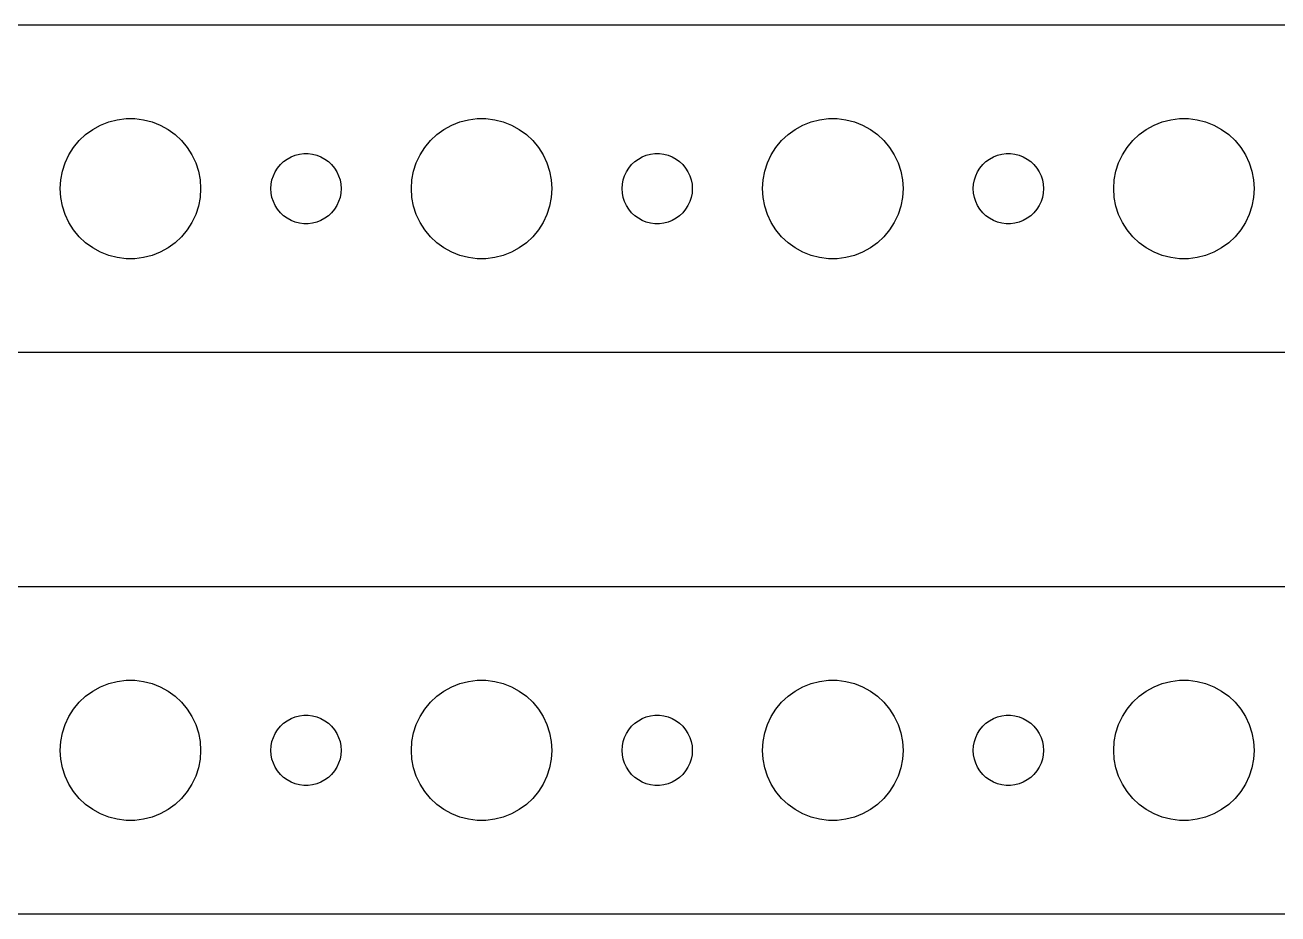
# Model space of a CAD drawing. Header units: metres. Extents: x -202 to 202, y 41 to 79.
# Drawn here: x 100.5 to 154, y 41 to 79 of the extents above; entities that cross this region are included whole.
import ezdxf

# ---------------------------------------------------------------- set-up
doc = ezdxf.new("R2010")
doc.units = ezdxf.units.M

msp = doc.modelspace()

# ---------------------------------------------------------------- linework, layer by layer
for p, q in [((197.314, 78.9901), (-197.314, 78.9901)), ((104.073, 74.8532), (104.438, 74.9469)), ((104.438, 74.9469), (104.812, 74.9941)), ((104.812, 74.9941), (105.188, 74.9941)), ((105.188, 74.9941), (105.562, 74.9469)), ((105.562, 74.9469), (105.927, 74.8532)), ((119.073, 74.8532), (119.438, 74.9469)), ((119.438, 74.9469), (119.812, 74.9941)), ((119.812, 74.9941), (120.188, 74.9941)), ((120.188, 74.9941), (120.562, 74.9469)), ((120.562, 74.9469), (120.927, 74.8532)), ((134.073, 74.8532), (134.438, 74.9469)), ((134.438, 74.9469), (134.812, 74.9941)), ((134.812, 74.9941), (135.188, 74.9941)), ((135.188, 74.9941), (135.562, 74.9469)), ((135.562, 74.9469), (135.927, 74.8532)), ((149.073, 74.8532), (149.438, 74.9469)), ((149.438, 74.9469), (149.812, 74.9941)), ((149.812, 74.9941), (150.188, 74.9941)), ((150.188, 74.9941), (150.562, 74.9469)), ((150.562, 74.9469), (150.927, 74.8532)), ((103.088, 74.3115), (103.393, 74.533)), ((103.393, 74.533), (103.723, 74.7145)), ((103.723, 74.7145), (104.073, 74.8532)), ((105.927, 74.8532), (106.277, 74.7145)), ((106.277, 74.7145), (106.607, 74.533)), ((106.607, 74.533), (106.912, 74.3115)), ((118.088, 74.3115), (118.393, 74.533)), ((118.393, 74.533), (118.723, 74.7145)), ((118.723, 74.7145), (119.073, 74.8532)), ((120.927, 74.8532), (121.277, 74.7145)), ((121.277, 74.7145), (121.607, 74.533)), ((121.607, 74.533), (121.912, 74.3115)), ((133.088, 74.3115), (133.393, 74.533)), ((133.393, 74.533), (133.723, 74.7145)), ((133.723, 74.7145), (134.073, 74.8532)), ((135.927, 74.8532), (136.277, 74.7145)), ((136.277, 74.7145), (136.607, 74.533)), ((136.607, 74.533), (136.912, 74.3115)), ((148.088, 74.3115), (148.393, 74.533)), ((148.393, 74.533), (148.723, 74.7145)), ((148.723, 74.7145), (149.073, 74.8532)), ((150.927, 74.8532), (151.277, 74.7145)), ((151.277, 74.7145), (151.607, 74.533)), ((151.607, 74.533), (151.912, 74.3115)), ((102.573, 73.7634), (102.813, 74.0536)), ((102.813, 74.0536), (103.088, 74.3115)), ((106.912, 74.3115), (107.187, 74.0536)), ((107.187, 74.0536), (107.427, 73.7634)), ((117.573, 73.7634), (117.813, 74.0536)), ((117.813, 74.0536), (118.088, 74.3115)), ((121.912, 74.3115), (122.187, 74.0536)), ((122.187, 74.0536), (122.427, 73.7634)), ((132.573, 73.7634), (132.813, 74.0536)), ((132.813, 74.0536), (133.088, 74.3115)), ((136.912, 74.3115), (137.187, 74.0536)), ((137.187, 74.0536), (137.427, 73.7634)), ((147.573, 73.7634), (147.813, 74.0536)), ((147.813, 74.0536), (148.088, 74.3115)), ((151.912, 74.3115), (152.187, 74.0536)), ((152.187, 74.0536), (152.427, 73.7634)), ((102.211, 73.1044), (102.371, 73.4453)), ((102.371, 73.4453), (102.573, 73.7634)), ((107.427, 73.7634), (107.629, 73.4453)), ((107.629, 73.4453), (107.789, 73.1044)), ((111.696, 73.2665), (111.861, 73.3572)), ((111.861, 73.3572), (112.036, 73.4266)), ((112.036, 73.4266), (112.219, 73.4734)), ((112.219, 73.4734), (112.406, 73.497)), ((112.406, 73.497), (112.594, 73.497)), ((112.594, 73.497), (112.781, 73.4734)), ((112.781, 73.4734), (112.964, 73.4266)), ((112.964, 73.4266), (113.139, 73.3572)), ((113.139, 73.3572), (113.304, 73.2665)), ((117.211, 73.1044), (117.371, 73.4453)), ((117.371, 73.4453), (117.573, 73.7634)), ((122.427, 73.7634), (122.629, 73.4453)), ((122.629, 73.4453), (122.789, 73.1044)), ((126.696, 73.2665), (126.861, 73.3572)), ((126.861, 73.3572), (127.036, 73.4266)), ((127.036, 73.4266), (127.219, 73.4734)), ((127.219, 73.4734), (127.406, 73.497)), ((127.406, 73.497), (127.594, 73.497)), ((127.594, 73.497), (127.781, 73.4734)), ((127.781, 73.4734), (127.964, 73.4266)), ((127.964, 73.4266), (128.139, 73.3572)), ((128.139, 73.3572), (128.304, 73.2665)), ((132.211, 73.1044), (132.371, 73.4453)), ((132.371, 73.4453), (132.573, 73.7634)), ((137.427, 73.7634), (137.629, 73.4453)), ((137.629, 73.4453), (137.789, 73.1044)), ((141.696, 73.2665), (141.861, 73.3572)), ((141.861, 73.3572), (142.036, 73.4266)), ((142.036, 73.4266), (142.219, 73.4734)), ((142.219, 73.4734), (142.406, 73.497)), ((142.406, 73.497), (142.594, 73.497)), ((142.594, 73.497), (142.781, 73.4734)), ((142.781, 73.4734), (142.964, 73.4266)), ((142.964, 73.4266), (143.139, 73.3572)), ((143.139, 73.3572), (143.304, 73.2665)), ((147.211, 73.1044), (147.371, 73.4453)), ((147.371, 73.4453), (147.573, 73.7634)), ((152.427, 73.7634), (152.629, 73.4453)), ((152.629, 73.4453), (152.789, 73.1044)), ((102.094, 72.7461), (102.211, 73.1044)), ((107.789, 73.1044), (107.906, 72.7461)), ((111.186, 72.7226), (111.286, 72.8817)), ((111.286, 72.8817), (111.407, 73.0268)), ((111.407, 73.0268), (111.544, 73.1558)), ((111.544, 73.1558), (111.696, 73.2665)), ((113.304, 73.2665), (113.456, 73.1558)), ((113.456, 73.1558), (113.593, 73.0268)), ((113.593, 73.0268), (113.714, 72.8817)), ((113.714, 72.8817), (113.814, 72.7226)), ((117.094, 72.7461), (117.211, 73.1044)), ((122.789, 73.1044), (122.906, 72.7461)), ((126.186, 72.7226), (126.286, 72.8817)), ((126.286, 72.8817), (126.407, 73.0268)), ((126.407, 73.0268), (126.544, 73.1558)), ((126.544, 73.1558), (126.696, 73.2665)), ((128.304, 73.2665), (128.456, 73.1558)), ((128.456, 73.1558), (128.593, 73.0268)), ((128.593, 73.0268), (128.714, 72.8817)), ((128.714, 72.8817), (128.814, 72.7226)), ((132.094, 72.7461), (132.211, 73.1044)), ((137.789, 73.1044), (137.906, 72.7461)), ((141.186, 72.7226), (141.286, 72.8817)), ((141.286, 72.8817), (141.407, 73.0268)), ((141.407, 73.0268), (141.544, 73.1558)), ((141.544, 73.1558), (141.696, 73.2665)), ((143.304, 73.2665), (143.456, 73.1558)), ((143.456, 73.1558), (143.593, 73.0268)), ((143.593, 73.0268), (143.714, 72.8817)), ((143.714, 72.8817), (143.814, 72.7226)), ((147.094, 72.7461), (147.211, 73.1044)), ((152.789, 73.1044), (152.906, 72.7461)), ((102, 72), (102.024, 72.376)), ((102.024, 72.376), (102.094, 72.7461)), ((107.906, 72.7461), (107.976, 72.376)), ((107.976, 72.376), (108, 72)), ((111.012, 72.188), (111.047, 72.373)), ((111.047, 72.373), (111.105, 72.5522)), ((111.105, 72.5522), (111.186, 72.7226)), ((113.814, 72.7226), (113.895, 72.5522)), ((113.895, 72.5522), (113.953, 72.373)), ((113.953, 72.373), (113.988, 72.188)), ((117, 72), (117.024, 72.376)), ((117.024, 72.376), (117.094, 72.7461)), ((122.906, 72.7461), (122.976, 72.376)), ((122.976, 72.376), (123, 72)), ((126.012, 72.188), (126.047, 72.373)), ((126.047, 72.373), (126.105, 72.5522)), ((126.105, 72.5522), (126.186, 72.7226)), ((128.814, 72.7226), (128.895, 72.5522)), ((128.895, 72.5522), (128.953, 72.373)), ((128.953, 72.373), (128.988, 72.188)), ((132, 72), (132.024, 72.376)), ((132.024, 72.376), (132.094, 72.7461)), ((137.906, 72.7461), (137.976, 72.376)), ((137.976, 72.376), (138, 72)), ((141.012, 72.188), (141.047, 72.373)), ((141.047, 72.373), (141.105, 72.5522)), ((141.105, 72.5522), (141.186, 72.7226)), ((143.814, 72.7226), (143.895, 72.5522)), ((143.895, 72.5522), (143.953, 72.373)), ((143.953, 72.373), (143.988, 72.188)), ((147, 72), (147.024, 72.376)), ((147.024, 72.376), (147.094, 72.7461)), ((152.906, 72.7461), (152.976, 72.376)), ((152.976, 72.376), (153, 72)), ((102.024, 71.624), (102, 72)), ((108, 72), (107.976, 71.624)), ((111, 72), (111.012, 72.188)), ((111.012, 71.812), (111, 72)), ((111.047, 71.627), (111.012, 71.812)), ((113.988, 71.812), (113.953, 71.627)), ((113.988, 72.188), (114, 72)), ((114, 72), (113.988, 71.812)), ((117.024, 71.624), (117, 72)), ((123, 72), (122.976, 71.624)), ((126, 72), (126.012, 72.188)), ((126.012, 71.812), (126, 72)), ((126.047, 71.627), (126.012, 71.812)), ((128.988, 71.812), (128.953, 71.627)), ((128.988, 72.188), (129, 72)), ((129, 72), (128.988, 71.812)), ((132.024, 71.624), (132, 72)), ((138, 72), (137.976, 71.624)), ((141, 72), (141.012, 72.188)), ((141.012, 71.812), (141, 72)), ((141.047, 71.627), (141.012, 71.812)), ((143.988, 71.812), (143.953, 71.627)), ((143.988, 72.188), (144, 72)), ((144, 72), (143.988, 71.812)), ((147.024, 71.624), (147, 72)), ((153, 72), (152.976, 71.624)), ((102.094, 71.2539), (102.024, 71.624)), ((102.211, 70.8956), (102.094, 71.2539)), ((107.906, 71.2539), (107.789, 70.8956)), ((107.976, 71.624), (107.906, 71.2539)), ((111.105, 71.4478), (111.047, 71.627)), ((111.186, 71.2774), (111.105, 71.4478)), ((111.286, 71.1183), (111.186, 71.2774)), ((113.814, 71.2774), (113.714, 71.1183)), ((113.895, 71.4478), (113.814, 71.2774)), ((113.953, 71.627), (113.895, 71.4478)), ((117.094, 71.2539), (117.024, 71.624)), ((117.211, 70.8956), (117.094, 71.2539)), ((122.906, 71.2539), (122.789, 70.8956)), ((122.976, 71.624), (122.906, 71.2539)), ((126.105, 71.4478), (126.047, 71.627)), ((126.186, 71.2774), (126.105, 71.4478)), ((126.286, 71.1183), (126.186, 71.2774)), ((128.814, 71.2774), (128.714, 71.1183)), ((128.895, 71.4478), (128.814, 71.2774)), ((128.953, 71.627), (128.895, 71.4478)), ((132.094, 71.2539), (132.024, 71.624)), ((132.211, 70.8956), (132.094, 71.2539)), ((137.906, 71.2539), (137.789, 70.8956)), ((137.976, 71.624), (137.906, 71.2539)), ((141.105, 71.4478), (141.047, 71.627)), ((141.186, 71.2774), (141.105, 71.4478)), ((141.286, 71.1183), (141.186, 71.2774)), ((143.814, 71.2774), (143.714, 71.1183)), ((143.895, 71.4478), (143.814, 71.2774)), ((143.953, 71.627), (143.895, 71.4478)), ((147.094, 71.2539), (147.024, 71.624)), ((147.211, 70.8956), (147.094, 71.2539)), ((152.906, 71.2539), (152.789, 70.8956)), ((152.976, 71.624), (152.906, 71.2539)), ((102.371, 70.5547), (102.211, 70.8956)), ((107.789, 70.8956), (107.629, 70.5547)), ((111.407, 70.9732), (111.286, 71.1183)), ((111.544, 70.8442), (111.407, 70.9732)), ((111.696, 70.7335), (111.544, 70.8442)), ((111.861, 70.6428), (111.696, 70.7335)), ((112.036, 70.5734), (111.861, 70.6428)), ((113.139, 70.6428), (112.964, 70.5734)), ((113.304, 70.7335), (113.139, 70.6428)), ((113.456, 70.8442), (113.304, 70.7335)), ((113.593, 70.9732), (113.456, 70.8442)), ((113.714, 71.1183), (113.593, 70.9732)), ((117.371, 70.5547), (117.211, 70.8956)), ((122.789, 70.8956), (122.629, 70.5547)), ((126.407, 70.9732), (126.286, 71.1183)), ((126.544, 70.8442), (126.407, 70.9732)), ((126.696, 70.7335), (126.544, 70.8442)), ((126.861, 70.6428), (126.696, 70.7335)), ((127.036, 70.5734), (126.861, 70.6428)), ((128.139, 70.6428), (127.964, 70.5734)), ((128.304, 70.7335), (128.139, 70.6428)), ((128.456, 70.8442), (128.304, 70.7335)), ((128.593, 70.9732), (128.456, 70.8442)), ((128.714, 71.1183), (128.593, 70.9732)), ((132.371, 70.5547), (132.211, 70.8956)), ((137.789, 70.8956), (137.629, 70.5547)), ((141.407, 70.9732), (141.286, 71.1183)), ((141.544, 70.8442), (141.407, 70.9732)), ((141.696, 70.7335), (141.544, 70.8442)), ((141.861, 70.6428), (141.696, 70.7335)), ((142.036, 70.5734), (141.861, 70.6428)), ((143.139, 70.6428), (142.964, 70.5734)), ((143.304, 70.7335), (143.139, 70.6428)), ((143.456, 70.8442), (143.304, 70.7335)), ((143.593, 70.9732), (143.456, 70.8442)), ((143.714, 71.1183), (143.593, 70.9732)), ((147.371, 70.5547), (147.211, 70.8956)), ((152.789, 70.8956), (152.629, 70.5547)), ((102.573, 70.2366), (102.371, 70.5547)), ((102.813, 69.9464), (102.573, 70.2366)), ((107.427, 70.2366), (107.187, 69.9464)), ((107.629, 70.5547), (107.427, 70.2366)), ((112.219, 70.5266), (112.036, 70.5734)), ((112.406, 70.503), (112.219, 70.5266)), ((112.594, 70.503), (112.406, 70.503)), ((112.781, 70.5266), (112.594, 70.503)), ((112.964, 70.5734), (112.781, 70.5266)), ((117.573, 70.2366), (117.371, 70.5547)), ((117.813, 69.9464), (117.573, 70.2366)), ((122.427, 70.2366), (122.187, 69.9464)), ((122.629, 70.5547), (122.427, 70.2366)), ((127.219, 70.5266), (127.036, 70.5734)), ((127.406, 70.503), (127.219, 70.5266)), ((127.594, 70.503), (127.406, 70.503)), ((127.781, 70.5266), (127.594, 70.503)), ((127.964, 70.5734), (127.781, 70.5266)), ((132.573, 70.2366), (132.371, 70.5547)), ((132.813, 69.9464), (132.573, 70.2366)), ((137.427, 70.2366), (137.187, 69.9464)), ((137.629, 70.5547), (137.427, 70.2366)), ((142.219, 70.5266), (142.036, 70.5734)), ((142.406, 70.503), (142.219, 70.5266)), ((142.594, 70.503), (142.406, 70.503)), ((142.781, 70.5266), (142.594, 70.503)), ((142.964, 70.5734), (142.781, 70.5266)), ((147.573, 70.2366), (147.371, 70.5547)), ((147.813, 69.9464), (147.573, 70.2366)), ((152.427, 70.2366), (152.187, 69.9464)), ((152.629, 70.5547), (152.427, 70.2366)), ((103.088, 69.6885), (102.813, 69.9464)), ((103.393, 69.467), (103.088, 69.6885)), ((106.912, 69.6885), (106.607, 69.467)), ((107.187, 69.9464), (106.912, 69.6885)), ((118.088, 69.6885), (117.813, 69.9464)), ((118.393, 69.467), (118.088, 69.6885)), ((121.912, 69.6885), (121.607, 69.467)), ((122.187, 69.9464), (121.912, 69.6885)), ((133.088, 69.6885), (132.813, 69.9464)), ((133.393, 69.467), (133.088, 69.6885)), ((136.912, 69.6885), (136.607, 69.467)), ((137.187, 69.9464), (136.912, 69.6885)), ((148.088, 69.6885), (147.813, 69.9464)), ((148.393, 69.467), (148.088, 69.6885)), ((151.912, 69.6885), (151.607, 69.467)), ((152.187, 69.9464), (151.912, 69.6885)), ((103.723, 69.2855), (103.393, 69.467)), ((104.073, 69.1468), (103.723, 69.2855)), ((104.438, 69.0531), (104.073, 69.1468)), ((104.812, 69.0059), (104.438, 69.0531)), ((105.562, 69.0531), (105.188, 69.0059)), ((105.927, 69.1468), (105.562, 69.0531)), ((106.277, 69.2855), (105.927, 69.1468)), ((106.607, 69.467), (106.277, 69.2855)), ((118.723, 69.2855), (118.393, 69.467)), ((119.073, 69.1468), (118.723, 69.2855)), ((119.438, 69.0531), (119.073, 69.1468)), ((119.812, 69.0059), (119.438, 69.0531)), ((120.562, 69.0531), (120.188, 69.0059)), ((120.927, 69.1468), (120.562, 69.0531)), ((121.277, 69.2855), (120.927, 69.1468)), ((121.607, 69.467), (121.277, 69.2855)), ((133.723, 69.2855), (133.393, 69.467)), ((134.073, 69.1468), (133.723, 69.2855)), ((134.438, 69.0531), (134.073, 69.1468)), ((134.812, 69.0059), (134.438, 69.0531)), ((135.562, 69.0531), (135.188, 69.0059)), ((135.927, 69.1468), (135.562, 69.0531)), ((136.277, 69.2855), (135.927, 69.1468)), ((136.607, 69.467), (136.277, 69.2855)), ((148.723, 69.2855), (148.393, 69.467)), ((149.073, 69.1468), (148.723, 69.2855)), ((149.438, 69.0531), (149.073, 69.1468)), ((149.812, 69.0059), (149.438, 69.0531)), ((150.562, 69.0531), (150.188, 69.0059)), ((150.927, 69.1468), (150.562, 69.0531)), ((151.277, 69.2855), (150.927, 69.1468)), ((151.607, 69.467), (151.277, 69.2855)), ((105.188, 69.0059), (104.812, 69.0059)), ((120.188, 69.0059), (119.812, 69.0059)), ((135.188, 69.0059), (134.812, 69.0059)), ((150.188, 69.0059), (149.812, 69.0059)), ((-197.314, 65.0099), (197.314, 65.0099)), ((197.314, 54.9901), (-197.314, 54.9901)), ((103.723, 50.7145), (104.073, 50.8532)), ((104.073, 50.8532), (104.438, 50.9469)), ((104.438, 50.9469), (104.812, 50.9941)), ((104.812, 50.9941), (105.188, 50.9941)), ((105.188, 50.9941), (105.562, 50.9469)), ((105.562, 50.9469), (105.927, 50.8532)), ((105.927, 50.8532), (106.277, 50.7145)), ((118.723, 50.7145), (119.073, 50.8532)), ((119.073, 50.8532), (119.438, 50.9469)), ((119.438, 50.9469), (119.812, 50.9941)), ((119.812, 50.9941), (120.188, 50.9941)), ((120.188, 50.9941), (120.562, 50.9469)), ((120.562, 50.9469), (120.927, 50.8532)), ((120.927, 50.8532), (121.277, 50.7145)), ((133.723, 50.7145), (134.073, 50.8532)), ((134.073, 50.8532), (134.438, 50.9469)), ((134.438, 50.9469), (134.812, 50.9941)), ((134.812, 50.9941), (135.188, 50.9941)), ((135.188, 50.9941), (135.562, 50.9469)), ((135.562, 50.9469), (135.927, 50.8532)), ((135.927, 50.8532), (136.277, 50.7145)), ((148.723, 50.7145), (149.073, 50.8532)), ((149.073, 50.8532), (149.438, 50.9469)), ((149.438, 50.9469), (149.812, 50.9941)), ((149.812, 50.9941), (150.188, 50.9941)), ((150.188, 50.9941), (150.562, 50.9469)), ((150.562, 50.9469), (150.927, 50.8532)), ((150.927, 50.8532), (151.277, 50.7145)), ((102.813, 50.0536), (103.088, 50.3115)), ((103.088, 50.3115), (103.393, 50.533)), ((103.393, 50.533), (103.723, 50.7145)), ((106.277, 50.7145), (106.607, 50.533)), ((106.607, 50.533), (106.912, 50.3115)), ((106.912, 50.3115), (107.187, 50.0536)), ((117.813, 50.0536), (118.088, 50.3115)), ((118.088, 50.3115), (118.393, 50.533)), ((118.393, 50.533), (118.723, 50.7145)), ((121.277, 50.7145), (121.607, 50.533)), ((121.607, 50.533), (121.912, 50.3115)), ((121.912, 50.3115), (122.187, 50.0536)), ((132.813, 50.0536), (133.088, 50.3115)), ((133.088, 50.3115), (133.393, 50.533)), ((133.393, 50.533), (133.723, 50.7145)), ((136.277, 50.7145), (136.607, 50.533)), ((136.607, 50.533), (136.912, 50.3115)), ((136.912, 50.3115), (137.187, 50.0536)), ((147.813, 50.0536), (148.088, 50.3115)), ((148.088, 50.3115), (148.393, 50.533)), ((148.393, 50.533), (148.723, 50.7145)), ((151.277, 50.7145), (151.607, 50.533)), ((151.607, 50.533), (151.912, 50.3115)), ((151.912, 50.3115), (152.187, 50.0536)), ((102.573, 49.7634), (102.813, 50.0536)), ((107.187, 50.0536), (107.427, 49.7634)), ((117.573, 49.7634), (117.813, 50.0536)), ((122.187, 50.0536), (122.427, 49.7634)), ((132.573, 49.7634), (132.813, 50.0536)), ((137.187, 50.0536), (137.427, 49.7634)), ((147.573, 49.7634), (147.813, 50.0536)), ((152.187, 50.0536), (152.427, 49.7634)), ((102.211, 49.1044), (102.371, 49.4453)), ((102.371, 49.4453), (102.573, 49.7634)), ((107.427, 49.7634), (107.629, 49.4453)), ((107.629, 49.4453), (107.789, 49.1044)), ((111.544, 49.1558), (111.696, 49.2665)), ((111.696, 49.2665), (111.861, 49.3572)), ((111.861, 49.3572), (112.036, 49.4266)), ((112.036, 49.4266), (112.219, 49.4734)), ((112.219, 49.4734), (112.406, 49.497)), ((112.406, 49.497), (112.594, 49.497)), ((112.594, 49.497), (112.781, 49.4734)), ((112.781, 49.4734), (112.964, 49.4266)), ((112.964, 49.4266), (113.139, 49.3572)), ((113.139, 49.3572), (113.304, 49.2665)), ((113.304, 49.2665), (113.456, 49.1558)), ((117.211, 49.1044), (117.371, 49.4453)), ((117.371, 49.4453), (117.573, 49.7634)), ((122.427, 49.7634), (122.629, 49.4453)), ((122.629, 49.4453), (122.789, 49.1044)), ((126.544, 49.1558), (126.696, 49.2665)), ((126.696, 49.2665), (126.861, 49.3572)), ((126.861, 49.3572), (127.036, 49.4266)), ((127.036, 49.4266), (127.219, 49.4734)), ((127.219, 49.4734), (127.406, 49.497)), ((127.406, 49.497), (127.594, 49.497)), ((127.594, 49.497), (127.781, 49.4734)), ((127.781, 49.4734), (127.964, 49.4266)), ((127.964, 49.4266), (128.139, 49.3572)), ((128.139, 49.3572), (128.304, 49.2665)), ((128.304, 49.2665), (128.456, 49.1558)), ((132.211, 49.1044), (132.371, 49.4453)), ((132.371, 49.4453), (132.573, 49.7634)), ((137.427, 49.7634), (137.629, 49.4453)), ((137.629, 49.4453), (137.789, 49.1044)), ((141.544, 49.1558), (141.696, 49.2665)), ((141.696, 49.2665), (141.861, 49.3572)), ((141.861, 49.3572), (142.036, 49.4266)), ((142.036, 49.4266), (142.219, 49.4734)), ((142.219, 49.4734), (142.406, 49.497)), ((142.406, 49.497), (142.594, 49.497)), ((142.594, 49.497), (142.781, 49.4734)), ((142.781, 49.4734), (142.964, 49.4266)), ((142.964, 49.4266), (143.139, 49.3572)), ((143.139, 49.3572), (143.304, 49.2665)), ((143.304, 49.2665), (143.456, 49.1558)), ((147.211, 49.1044), (147.371, 49.4453)), ((147.371, 49.4453), (147.573, 49.7634)), ((152.427, 49.7634), (152.629, 49.4453)), ((152.629, 49.4453), (152.789, 49.1044)), ((102.024, 48.376), (102.094, 48.7461)), ((102.094, 48.7461), (102.211, 49.1044)), ((107.789, 49.1044), (107.906, 48.7461)), ((107.906, 48.7461), (107.976, 48.376)), ((111.105, 48.5522), (111.186, 48.7226)), ((111.186, 48.7226), (111.286, 48.8817)), ((111.286, 48.8817), (111.407, 49.0268)), ((111.407, 49.0268), (111.544, 49.1558)), ((113.456, 49.1558), (113.593, 49.0268)), ((113.593, 49.0268), (113.714, 48.8817)), ((113.714, 48.8817), (113.814, 48.7226)), ((113.814, 48.7226), (113.895, 48.5522)), ((117.024, 48.376), (117.094, 48.7461)), ((117.094, 48.7461), (117.211, 49.1044)), ((122.789, 49.1044), (122.906, 48.7461)), ((122.906, 48.7461), (122.976, 48.376)), ((126.105, 48.5522), (126.186, 48.7226)), ((126.186, 48.7226), (126.286, 48.8817)), ((126.286, 48.8817), (126.407, 49.0268)), ((126.407, 49.0268), (126.544, 49.1558)), ((128.456, 49.1558), (128.593, 49.0268)), ((128.593, 49.0268), (128.714, 48.8817)), ((128.714, 48.8817), (128.814, 48.7226)), ((128.814, 48.7226), (128.895, 48.5522)), ((132.024, 48.376), (132.094, 48.7461)), ((132.094, 48.7461), (132.211, 49.1044)), ((137.789, 49.1044), (137.906, 48.7461)), ((137.906, 48.7461), (137.976, 48.376)), ((141.105, 48.5522), (141.186, 48.7226)), ((141.186, 48.7226), (141.286, 48.8817)), ((141.286, 48.8817), (141.407, 49.0268)), ((141.407, 49.0268), (141.544, 49.1558)), ((143.456, 49.1558), (143.593, 49.0268)), ((143.593, 49.0268), (143.714, 48.8817)), ((143.714, 48.8817), (143.814, 48.7226)), ((143.814, 48.7226), (143.895, 48.5522)), ((147.024, 48.376), (147.094, 48.7461)), ((147.094, 48.7461), (147.211, 49.1044)), ((152.789, 49.1044), (152.906, 48.7461)), ((152.906, 48.7461), (152.976, 48.376)), ((102, 48), (102.024, 48.376)), ((107.976, 48.376), (108, 48)), ((111, 48), (111.012, 48.188)), ((111.012, 48.188), (111.047, 48.373)), ((111.047, 48.373), (111.105, 48.5522)), ((113.895, 48.5522), (113.953, 48.373)), ((113.953, 48.373), (113.988, 48.188)), ((113.988, 48.188), (114, 48)), ((117, 48), (117.024, 48.376)), ((122.976, 48.376), (123, 48)), ((126, 48), (126.012, 48.188)), ((126.012, 48.188), (126.047, 48.373)), ((126.047, 48.373), (126.105, 48.5522)), ((128.895, 48.5522), (128.953, 48.373)), ((128.953, 48.373), (128.988, 48.188)), ((128.988, 48.188), (129, 48)), ((132, 48), (132.024, 48.376)), ((137.976, 48.376), (138, 48)), ((141, 48), (141.012, 48.188)), ((141.012, 48.188), (141.047, 48.373)), ((141.047, 48.373), (141.105, 48.5522)), ((143.895, 48.5522), (143.953, 48.373)), ((143.953, 48.373), (143.988, 48.188)), ((143.988, 48.188), (144, 48)), ((147, 48), (147.024, 48.376)), ((152.976, 48.376), (153, 48)), ((102.024, 47.624), (102, 48)), ((108, 48), (107.976, 47.624)), ((111.012, 47.812), (111, 48)), ((111.047, 47.627), (111.012, 47.812)), ((113.988, 47.812), (113.953, 47.627)), ((114, 48), (113.988, 47.812)), ((117.024, 47.624), (117, 48)), ((123, 48), (122.976, 47.624)), ((126.012, 47.812), (126, 48)), ((126.047, 47.627), (126.012, 47.812)), ((128.988, 47.812), (128.953, 47.627)), ((129, 48), (128.988, 47.812)), ((132.024, 47.624), (132, 48)), ((138, 48), (137.976, 47.624)), ((141.012, 47.812), (141, 48)), ((141.047, 47.627), (141.012, 47.812)), ((143.988, 47.812), (143.953, 47.627)), ((144, 48), (143.988, 47.812)), ((147.024, 47.624), (147, 48)), ((153, 48), (152.976, 47.624)), ((102.094, 47.2539), (102.024, 47.624)), ((102.211, 46.8956), (102.094, 47.2539)), ((107.906, 47.2539), (107.789, 46.8956)), ((107.976, 47.624), (107.906, 47.2539)), ((111.105, 47.4478), (111.047, 47.627)), ((111.186, 47.2774), (111.105, 47.4478)), ((111.286, 47.1183), (111.186, 47.2774)), ((111.407, 46.9732), (111.286, 47.1183)), ((113.714, 47.1183), (113.593, 46.9732)), ((113.814, 47.2774), (113.714, 47.1183)), ((113.895, 47.4478), (113.814, 47.2774)), ((113.953, 47.627), (113.895, 47.4478)), ((117.094, 47.2539), (117.024, 47.624)), ((117.211, 46.8956), (117.094, 47.2539)), ((122.906, 47.2539), (122.789, 46.8956)), ((122.976, 47.624), (122.906, 47.2539)), ((126.105, 47.4478), (126.047, 47.627)), ((126.186, 47.2774), (126.105, 47.4478)), ((126.286, 47.1183), (126.186, 47.2774)), ((126.407, 46.9732), (126.286, 47.1183)), ((128.714, 47.1183), (128.593, 46.9732)), ((128.814, 47.2774), (128.714, 47.1183)), ((128.895, 47.4478), (128.814, 47.2774)), ((128.953, 47.627), (128.895, 47.4478)), ((132.094, 47.2539), (132.024, 47.624)), ((132.211, 46.8956), (132.094, 47.2539)), ((137.906, 47.2539), (137.789, 46.8956)), ((137.976, 47.624), (137.906, 47.2539)), ((141.105, 47.4478), (141.047, 47.627)), ((141.186, 47.2774), (141.105, 47.4478)), ((141.286, 47.1183), (141.186, 47.2774)), ((141.407, 46.9732), (141.286, 47.1183)), ((143.714, 47.1183), (143.593, 46.9732)), ((143.814, 47.2774), (143.714, 47.1183)), ((143.895, 47.4478), (143.814, 47.2774)), ((143.953, 47.627), (143.895, 47.4478)), ((147.094, 47.2539), (147.024, 47.624)), ((147.211, 46.8956), (147.094, 47.2539)), ((152.906, 47.2539), (152.789, 46.8956)), ((152.976, 47.624), (152.906, 47.2539)), ((102.371, 46.5547), (102.211, 46.8956)), ((107.789, 46.8956), (107.629, 46.5547)), ((111.544, 46.8442), (111.407, 46.9732)), ((111.696, 46.7335), (111.544, 46.8442)), ((111.861, 46.6428), (111.696, 46.7335)), ((112.036, 46.5734), (111.861, 46.6428)), ((112.219, 46.5266), (112.036, 46.5734)), ((112.964, 46.5734), (112.781, 46.5266)), ((113.139, 46.6428), (112.964, 46.5734)), ((113.304, 46.7335), (113.139, 46.6428)), ((113.456, 46.8442), (113.304, 46.7335)), ((113.593, 46.9732), (113.456, 46.8442)), ((117.371, 46.5547), (117.211, 46.8956)), ((122.789, 46.8956), (122.629, 46.5547)), ((126.544, 46.8442), (126.407, 46.9732)), ((126.696, 46.7335), (126.544, 46.8442)), ((126.861, 46.6428), (126.696, 46.7335)), ((127.036, 46.5734), (126.861, 46.6428)), ((127.219, 46.5266), (127.036, 46.5734)), ((127.964, 46.5734), (127.781, 46.5266)), ((128.139, 46.6428), (127.964, 46.5734)), ((128.304, 46.7335), (128.139, 46.6428)), ((128.456, 46.8442), (128.304, 46.7335)), ((128.593, 46.9732), (128.456, 46.8442)), ((132.371, 46.5547), (132.211, 46.8956)), ((137.789, 46.8956), (137.629, 46.5547)), ((141.544, 46.8442), (141.407, 46.9732)), ((141.696, 46.7335), (141.544, 46.8442)), ((141.861, 46.6428), (141.696, 46.7335)), ((142.036, 46.5734), (141.861, 46.6428)), ((142.219, 46.5266), (142.036, 46.5734)), ((142.964, 46.5734), (142.781, 46.5266)), ((143.139, 46.6428), (142.964, 46.5734)), ((143.304, 46.7335), (143.139, 46.6428)), ((143.456, 46.8442), (143.304, 46.7335)), ((143.593, 46.9732), (143.456, 46.8442)), ((147.371, 46.5547), (147.211, 46.8956)), ((152.789, 46.8956), (152.629, 46.5547)), ((102.573, 46.2366), (102.371, 46.5547)), ((102.813, 45.9464), (102.573, 46.2366)), ((107.427, 46.2366), (107.187, 45.9464)), ((107.629, 46.5547), (107.427, 46.2366)), ((112.406, 46.503), (112.219, 46.5266)), ((112.594, 46.503), (112.406, 46.503)), ((112.781, 46.5266), (112.594, 46.503)), ((117.573, 46.2366), (117.371, 46.5547)), ((117.813, 45.9464), (117.573, 46.2366)), ((122.427, 46.2366), (122.187, 45.9464)), ((122.629, 46.5547), (122.427, 46.2366)), ((127.406, 46.503), (127.219, 46.5266)), ((127.594, 46.503), (127.406, 46.503)), ((127.781, 46.5266), (127.594, 46.503)), ((132.573, 46.2366), (132.371, 46.5547)), ((132.813, 45.9464), (132.573, 46.2366)), ((137.427, 46.2366), (137.187, 45.9464)), ((137.629, 46.5547), (137.427, 46.2366)), ((142.406, 46.503), (142.219, 46.5266)), ((142.594, 46.503), (142.406, 46.503)), ((142.781, 46.5266), (142.594, 46.503)), ((147.573, 46.2366), (147.371, 46.5547)), ((147.813, 45.9464), (147.573, 46.2366)), ((152.427, 46.2366), (152.187, 45.9464)), ((152.629, 46.5547), (152.427, 46.2366)), ((103.088, 45.6885), (102.813, 45.9464)), ((103.393, 45.467), (103.088, 45.6885)), ((106.912, 45.6885), (106.607, 45.467)), ((107.187, 45.9464), (106.912, 45.6885)), ((118.088, 45.6885), (117.813, 45.9464)), ((118.393, 45.467), (118.088, 45.6885)), ((121.912, 45.6885), (121.607, 45.467)), ((122.187, 45.9464), (121.912, 45.6885)), ((133.088, 45.6885), (132.813, 45.9464)), ((133.393, 45.467), (133.088, 45.6885)), ((136.912, 45.6885), (136.607, 45.467)), ((137.187, 45.9464), (136.912, 45.6885)), ((148.088, 45.6885), (147.813, 45.9464)), ((148.393, 45.467), (148.088, 45.6885)), ((151.912, 45.6885), (151.607, 45.467)), ((152.187, 45.9464), (151.912, 45.6885)), ((103.723, 45.2855), (103.393, 45.467)), ((104.073, 45.1468), (103.723, 45.2855)), ((104.438, 45.0531), (104.073, 45.1468)), ((104.812, 45.0059), (104.438, 45.0531)), ((105.188, 45.0059), (104.812, 45.0059)), ((105.562, 45.0531), (105.188, 45.0059)), ((105.927, 45.1468), (105.562, 45.0531)), ((106.277, 45.2855), (105.927, 45.1468)), ((106.607, 45.467), (106.277, 45.2855)), ((118.723, 45.2855), (118.393, 45.467)), ((119.073, 45.1468), (118.723, 45.2855)), ((119.438, 45.0531), (119.073, 45.1468)), ((119.812, 45.0059), (119.438, 45.0531)), ((120.188, 45.0059), (119.812, 45.0059)), ((120.562, 45.0531), (120.188, 45.0059)), ((120.927, 45.1468), (120.562, 45.0531)), ((121.277, 45.2855), (120.927, 45.1468)), ((121.607, 45.467), (121.277, 45.2855)), ((133.723, 45.2855), (133.393, 45.467)), ((134.073, 45.1468), (133.723, 45.2855)), ((134.438, 45.0531), (134.073, 45.1468)), ((134.812, 45.0059), (134.438, 45.0531)), ((135.188, 45.0059), (134.812, 45.0059)), ((135.562, 45.0531), (135.188, 45.0059)), ((135.927, 45.1468), (135.562, 45.0531)), ((136.277, 45.2855), (135.927, 45.1468)), ((136.607, 45.467), (136.277, 45.2855)), ((148.723, 45.2855), (148.393, 45.467)), ((149.073, 45.1468), (148.723, 45.2855)), ((149.438, 45.0531), (149.073, 45.1468)), ((149.812, 45.0059), (149.438, 45.0531)), ((150.188, 45.0059), (149.812, 45.0059)), ((150.562, 45.0531), (150.188, 45.0059)), ((150.927, 45.1468), (150.562, 45.0531)), ((151.277, 45.2855), (150.927, 45.1468)), ((151.607, 45.467), (151.277, 45.2855)), ((-197.314, 41.0099), (197.314, 41.0099))]:
    msp.add_line(p, q)

doc.saveas('drawing.dxf')
